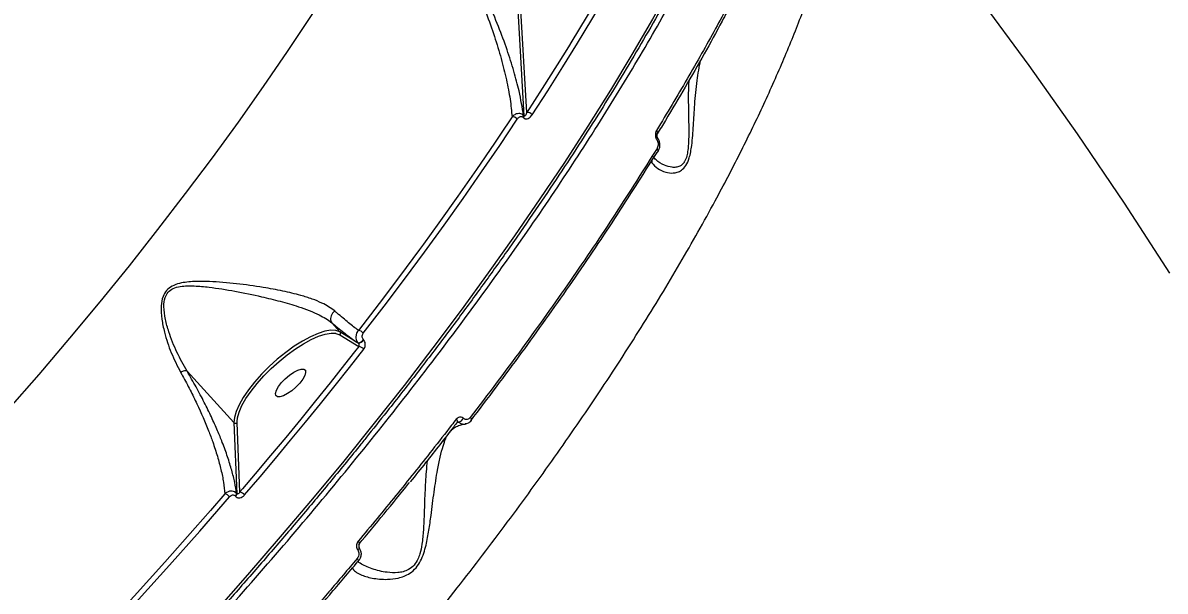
# Model space of a CAD drawing. Header units: millimetres. Extents: x -6028 to 5958, y -6064 to 4137.
# Drawn here: x 1424.5 to 1688.6, y -231.3 to -99.9 of the extents above; entities that cross this region are included whole.
import ezdxf

# ---------------------------------------------------------------- set-up
doc = ezdxf.new("R2010")
doc.units = ezdxf.units.MM
for name, color, linetype in [('DIKOM_ОБЪЕКТ', 7, 'Continuous'), ('DIKOM_РАЗМЕР_ЗОНА', 7, 'Continuous'), ('DIKOM_РАЗМЕР_ОБЪЕКТА', 7, 'Continuous')]:
    doc.layers.add(name, color=color, linetype=linetype)
doc.styles.add('style1', font='arial.ttf', dxfattribs={"width": 0.8})
doc.dimstyles.new('1-50', dxfattribs={"dimtxt": 300, "dimasz": 200, "dimexe": 100, "dimexo": 0, "dimgap": 100, "dimtad": 1, "dimtxsty": 'style1', "dimcen": 200, "dimclrd": 7, "dimclre": 7, "dimclrt": 7, "dimadec": 1, "dimazin": 2, "dimtfac": 1, "dimtmove": 0, "dimatfit": 2, "dimfxl": 0, "dimlwd": 25, "dimlwe": 18, "dimarcsym": 0})

# ---------------------------------------------------------------- blocks, each defined once
blk = doc.blocks.new('*D9')
at = {"layer": 'Defpoints', "color": 0, "transparency": 16777216}
for p in [(-6027.56, 1459.58), (4556.58, 1382.7), (4556.58, -5964.37)]:
    blk.add_point(p, dxfattribs=at)
at = {"layer": 'DIKOM_РАЗМЕР_ЗОНА', "color": 7, "lineweight": 18, "transparency": 16777216}
for p, q in [((-6027.56, 1459.58), (-6027.56, -6064.37)), ((4556.58, 1382.7), (4556.58, -6064.37))]:
    blk.add_line(p, q, dxfattribs=at)
at = {"layer": 'DIKOM_РАЗМЕР_ЗОНА', "color": 7, "lineweight": 25, "transparency": 16777216}
blk.add_line((-5827.56, -5964.37), (4356.58, -5964.37), dxfattribs=at)
at = {"layer": 'DIKOM_РАЗМЕР_ЗОНА', "color": 7, "transparency": 16777216}
for points in [[(-5827.56, -5931.03), (-5827.56, -5997.7), (-6027.56, -5964.37)], [(4356.58, -5931.03), (4356.58, -5997.7), (4556.58, -5964.37)]]:
    blk.add_solid(points, dxfattribs=at)
at = {"layer": 'DIKOM_РАЗМЕР_ЗОНА', "color": 7, "transparency": 16777216, "insert": (157.08, -5711.2), "char_height": 300, "attachment_point": 5, "style": 'style1'}
blk.add_mtext('10600', dxfattribs=at)
blk = doc.blocks.new('*D10')
at = {"layer": 'Defpoints', "color": 0, "transparency": 16777216}
for p in [(1555.59, 4137.49), (5858.35, 4137.49), (1555.59, -4898.38)]:
    blk.add_point(p, dxfattribs=at)
at = {"layer": 'DIKOM_РАЗМЕР_ЗОНА', "color": 7, "lineweight": 18, "transparency": 16777216}
for p, q in [((1555.59, 4137.49), (5958.35, 4137.49)), ((1555.59, -4898.38), (5958.35, -4898.38))]:
    blk.add_line(p, q, dxfattribs=at)
at = {"layer": 'DIKOM_РАЗМЕР_ЗОНА', "color": 7, "lineweight": 25, "transparency": 16777216}
blk.add_line((5858.35, -4698.38), (5858.35, 3937.49), dxfattribs=at)
at = {"layer": 'DIKOM_РАЗМЕР_ЗОНА', "color": 7, "transparency": 16777216}
for points in [[(5825.01, 3937.49), (5891.68, 3937.49), (5858.35, 4137.49)], [(5825.01, -4698.38), (5891.68, -4698.38), (5858.35, -4898.38)]]:
    blk.add_solid(points, dxfattribs=at)
at = {"layer": 'DIKOM_РАЗМЕР_ЗОНА', "color": 7, "transparency": 16777216, "insert": (5605.17, 52.12), "char_height": 300, "attachment_point": 5, "rotation": 90, "style": 'style1'}
blk.add_mtext('9050', dxfattribs=at)
blk = doc.blocks.new('*D11')
at = {"layer": 'Defpoints', "color": 0, "transparency": 16777216}
for p in [(259.43, 2965.58), (1920.55, -3002.33), (4022.59, -3002.33)]:
    blk.add_point(p, dxfattribs=at)
at = {"layer": 'DIKOM_РАЗМЕР_ОБЪЕКТА', "color": 7, "lineweight": 18, "transparency": 16777216}
for p, q in [((259.43, 2965.58), (4122.59, 2965.58)), ((1920.55, -3002.33), (4122.59, -3002.33))]:
    blk.add_line(p, q, dxfattribs=at)
at = {"layer": 'DIKOM_РАЗМЕР_ОБЪЕКТА', "color": 7, "lineweight": 25, "transparency": 16777216}
blk.add_line((4022.59, 2765.58), (4022.59, -2802.33), dxfattribs=at)
at = {"layer": 'DIKOM_РАЗМЕР_ОБЪЕКТА', "color": 7, "transparency": 16777216}
for points in [[(3989.25, 2765.58), (4055.92, 2765.58), (4022.59, 2965.58)], [(3989.25, -2802.33), (4055.92, -2802.33), (4022.59, -3002.33)]]:
    blk.add_solid(points, dxfattribs=at)
at = {"layer": 'DIKOM_РАЗМЕР_ОБЪЕКТА', "color": 7, "transparency": 16777216, "insert": (3769.41, -24.42), "char_height": 300, "attachment_point": 5, "rotation": 90, "style": 'style1'}
blk.add_mtext('6000', dxfattribs=at)
blk = doc.blocks.new('*D12')
at = {"layer": 'Defpoints', "color": 0, "transparency": 16777216}
for p in [(3056.58, 1987.9), (-4027.97, 676.5), (3056.58, -3714.77)]:
    blk.add_point(p, dxfattribs=at)
at = {"layer": 'DIKOM_РАЗМЕР_ОБЪЕКТА', "color": 7, "lineweight": 18, "transparency": 16777216}
for p, q in [((3056.58, 1987.9), (3056.58, -3814.77)), ((-4027.97, 676.5), (-4027.97, -3814.77))]:
    blk.add_line(p, q, dxfattribs=at)
at = {"layer": 'DIKOM_РАЗМЕР_ОБЪЕКТА', "color": 7, "lineweight": 25, "transparency": 16777216}
blk.add_line((-3827.97, -3714.77), (2856.58, -3714.77), dxfattribs=at)
at = {"layer": 'DIKOM_РАЗМЕР_ОБЪЕКТА', "color": 7, "transparency": 16777216}
for points in [[(-3827.97, -3681.44), (-3827.97, -3748.11), (-4027.97, -3714.77)], [(2856.58, -3681.44), (2856.58, -3748.11), (3056.58, -3714.77)]]:
    blk.add_solid(points, dxfattribs=at)
at = {"layer": 'DIKOM_РАЗМЕР_ОБЪЕКТА', "color": 7, "transparency": 16777216, "insert": (20, -3461.6), "char_height": 300, "attachment_point": 5, "style": 'style1'}
blk.add_mtext('7100', dxfattribs=at)

msp = doc.modelspace()

# ---------------------------------------------------------------- linework, layer by layer
at = {"layer": 'DIKOM_ОБЪЕКТ', "color": 7, "linetype": 'Continuous', "lineweight": 15}
for p, q in [((1538.87, -95.576), (1540.341, -121.416)), ((1540.997, -120.644), (1539.574, -95.633)), ((1540.341, -121.416), (1540.264, -121.332)), ((1537.611, -121.616), (1534.79, -125.854)), ((1540.117, -121.714), (1540.193, -121.798)), ((1495.933, -169.261), (1495.938, -169.266)), ((1495.938, -169.266), (1497.805, -171.318)), ((1502.013, -173.942), (1497.805, -171.318)), ((1497.765, -172.013), (1502.146, -174.746)), ((1501.992, -173.92), (1502.013, -173.942)), ((1503.266, -173.172), (1503.245, -173.149)), ((1502.146, -174.746), (1501.207, -175.947)), ((1462.456, -180.418), (1473.303, -192.335)), ((1473.303, -192.335), (1473.966, -208.788)), ((1474.006, -192.394), (1474.004, -192.107)), ((1474.65, -208.377), (1474.006, -192.394)), ((1524.895, -192.283), (1525.315, -192.231)), ((1475.281, -207.638), (1474.65, -208.377)), ((1471.195, -208.787), (1467.867, -212.64)), ((1473.595, -209.304), (1473.66, -209.375)), ((1473.966, -208.788), (1473.9, -208.717))]:
    msp.add_line(p, q, dxfattribs=at)
at = {"layer": 'DIKOM_ОБЪЕКТ', "color": 7, "linetype": 'Continuous', "lineweight": 15, "flags": 128}
for points in [[(1596.371, -45.184), (1593.376, -52.502), (1590.121, -59.957), (1586.611, -67.543), (1582.848, -75.253), (1578.835, -83.082), (1574.575, -91.021), (1570.073, -99.066), (1565.332, -107.209), (1560.356, -115.442), (1555.148, -123.76), (1549.715, -132.155), (1544.059, -140.62), (1538.186, -149.148), (1532.101, -157.732), (1525.809, -166.365), (1519.316, -175.038), (1512.626, -183.746), (1505.745, -192.48), (1498.679, -201.234), (1491.435, -209.999), (1484.017, -218.77), (1476.434, -227.537), (1468.689, -236.294)], [(1514.375, -59.251), (1510.176, -66.897), (1505.735, -74.643), (1501.057, -82.484), (1496.145, -90.412), (1491.005, -98.419), (1485.64, -106.498), (1480.057, -114.641), (1474.259, -122.842), (1468.254, -131.092), (1462.045, -139.383), (1455.64, -147.708), (1449.043, -156.06), (1442.262, -164.43), (1435.302, -172.81), (1428.169, -181.194), (1420.871, -189.572), (1413.415, -197.938), (1405.806, -206.283), (1398.053, -214.599), (1390.163, -222.88), (1382.142, -231.117), (1373.999, -239.302)], [(1621.708, -63.417), (1633.81, -78.666), (1645.607, -94.112), (1657.095, -109.752), (1668.272, -125.581), (1679.132, -141.592), (1689.673, -157.781)], [(1542.259, -121.136), (1545.853, -115.579), (1549.347, -110.056), (1552.742, -104.567), (1556.035, -99.116), (1559.225, -93.705), (1562.311, -88.335), (1565.293, -83.009), (1568.168, -77.728)], [(1563.854, -82.828), (1561.002, -87.921), (1557.923, -93.278), (1554.74, -98.676), (1551.455, -104.114), (1550.625, -105.468)], [(1550.625, -105.468), (1548.069, -109.59), (1544.582, -115.1), (1540.997, -120.644)], [(1503.21, -171.646), (1508.029, -165.378), (1512.748, -159.127), (1517.363, -152.895), (1521.873, -146.686), (1526.276, -140.502), (1530.569, -134.346), (1534.752, -128.22), (1538.821, -122.128)], [(1534.79, -125.854), (1533.551, -127.695), (1529.377, -133.807), (1525.093, -139.95), (1520.7, -146.12), (1517.115, -151.066)], [(1571.213, -126.516), (1571.238, -126.535), (1571.251, -126.563), (1571.251, -126.599), (1571.24, -126.643), (1571.216, -126.693), (1571.181, -126.749), (1571.135, -126.81), (1571.078, -126.876)], [(1517.115, -151.066), (1516.2, -152.316), (1511.595, -158.534), (1506.887, -164.771), (1502.078, -171.025)], [(1497.805, -171.318), (1496.89, -170.999), (1495.721, -170.956), (1494.327, -171.19), (1492.741, -171.696), (1490.998, -172.462), (1489.141, -173.47), (1487.213, -174.696), (1485.258, -176.112), (1483.322, -177.684), (1481.451, -179.377), (1479.688, -181.15), (1478.075, -182.961), (1476.649, -184.77), (1475.444, -186.532), (1474.488, -188.207), (1473.802, -189.757), (1473.404, -191.143), (1473.303, -192.335)], [(1474.004, -192.107), (1474.104, -191.238), (1474.49, -189.893), (1475.155, -188.391), (1476.082, -186.767), (1477.251, -185.058), (1478.633, -183.305), (1480.197, -181.548), (1481.907, -179.829), (1483.721, -178.188), (1485.598, -176.663), (1487.493, -175.29), (1489.363, -174.101), (1491.164, -173.123), (1492.854, -172.38), (1494.392, -171.89), (1495.744, -171.662), (1496.764, -171.686)], [(1496.764, -171.686), (1496.877, -171.704), (1497.765, -172.013)], [(1501.207, -175.947), (1498.856, -178.937), (1495.523, -183.134), (1492.146, -187.335), (1488.728, -191.54), (1485.269, -195.747), (1481.769, -199.956), (1478.229, -204.166), (1475.281, -207.638)], [(1475.754, -209.079), (1479.341, -204.858), (1482.89, -200.638), (1486.398, -196.419), (1489.866, -192.201), (1493.292, -187.987), (1496.676, -183.776), (1500.017, -179.569), (1503.316, -175.367)], [(1489.805, -180.238), (1489.879, -180.75), (1489.672, -181.458), (1489.199, -182.303), (1488.5, -183.217), (1487.631, -184.127), (1486.662, -184.958), (1485.671, -185.644), (1484.74, -186.128), (1483.944, -186.371), (1483.346, -186.354), (1482.996, -186.079), (1482.921, -185.567), (1483.129, -184.859), (1483.602, -184.014), (1484.301, -183.1), (1485.17, -182.19), (1486.139, -181.359), (1487.13, -180.673), (1488.061, -180.189), (1488.857, -179.946), (1489.455, -179.963), (1489.805, -180.238)], [(1524.96, -192.207), (1524.963, -192.203), (1524.999, -192.125), (1525.004, -192.027), (1524.977, -191.913), (1524.919, -191.786), (1524.833, -191.652), (1524.722, -191.516)], [(1528.197, -191.848), (1528.206, -191.836), (1528.236, -191.757), (1528.237, -191.659), (1528.208, -191.546), (1528.15, -191.422), (1528.066, -191.292), (1527.959, -191.16)], [(1413.846, -272.328), (1421.534, -264.581), (1429.121, -256.792), (1436.604, -248.968), (1443.976, -241.112), (1451.232, -233.231), (1458.368, -225.331), (1465.379, -217.415), (1472.259, -209.491)], [(1467.867, -212.64), (1464.33, -216.694), (1457.335, -224.591), (1450.215, -232.475), (1442.975, -240.338), (1435.619, -248.176), (1428.153, -255.984), (1426.353, -257.845)], [(1502.242, -221.24), (1502.247, -221.247), (1502.26, -221.295), (1502.252, -221.357), (1502.222, -221.43), (1502.171, -221.512), (1502.1, -221.602), (1502.012, -221.697), (1501.909, -221.795)], [(1502.301, -220.437), (1502.306, -220.431), (1502.333, -220.364), (1502.329, -220.277), (1502.296, -220.17), (1502.233, -220.05), (1502.143, -219.92), (1502.031, -219.785)], [(1502.062, -224.415), (1502.072, -224.401), (1502.092, -224.334), (1502.084, -224.247), (1502.047, -224.143), (1501.984, -224.026), (1501.896, -223.901), (1501.787, -223.77)], [(1501.952, -224.467), (1502.025, -224.446), (1502.062, -224.415)]]:
    msp.add_lwpolyline(points, dxfattribs=at)
at = {"layer": 'DIKOM_ОБЪЕКТ', "color": 7, "linetype": 'Continuous', "lineweight": 15}
for centre, radius, start, end in [((1539.552, -121.277), 0.714, 322.23911, 355.57541), ((1539.629, -121.361), 0.714, 322.23908, 355.57549), ((1541.19, -122.013), 1.383, 39.3499, 98.01578), ((1537.716, -123.055), 1.443, 40.00973, 94.16935), ((1570.606, -125.253), 0.653, 335.72432, 50.58908), ((1570.703, -129.443), 0.664, 338.50503, 50.08477), ((1570.984, -129.474), 0.398, 291.72505, 327.77393), ((1501.864, -172.758), 1.746, 39.55928, 82.94694), ((1501.895, -172.357), 1.566, 273.55943, 329.59618), ((1501.915, -172.379), 1.566, 273.56605, 329.58052), ((1502.008, -176.417), 1.677, 38.75262, 85.25999), ((1473.688, -191.965), 0.534, 223.9002, 306.56988), ((1524.799, -190.606), 1.705, 287.63391, 334.5749), ((1474.159, -210.367), 2.05, 38.94425, 76.15004), ((1470.558, -210.904), 2.212, 39.72417, 73.24047), ((1472.866, -208.55), 1.048, 314.07121, 350.87788), ((1472.93, -208.622), 1.049, 314.08553, 350.84387)]:
    msp.add_arc(centre, radius, start, end, dxfattribs=at)
for points, knots in [([(1137.812, -491.644), (1140.978, -490.246), (1149.572, -486.451), (1163.985, -479.542), (1181.112, -470.719), (1198.605, -461.074), (1216.375, -450.669), (1234.341, -439.545), (1252.448, -427.734), (1270.668, -415.241), (1288.969, -402.099), (1307.294, -388.356), (1325.557, -374.076), (1343.673, -359.326), (1361.584, -344.147), (1379.255, -328.556), (1396.662, -312.586), (1413.753, -296.292), (1430.45, -279.75), (1446.674, -263.035), (1462.369, -246.199), (1477.499, -229.268), (1492.049, -212.272), (1505.98, -195.264), (1519.228, -178.322), (1531.731, -161.528), (1543.441, -144.933), (1554.323, -128.572), (1564.377, -112.464), (1573.577, -96.66), (1581.883, -81.231), (1589.255, -66.249), (1595.359, -52.444), (1600.337, -39.752), (1604.338, -28.1), (1607.601, -16.868), (1610.115, -6.103), (1611.861, 4.099), (1612.835, 13.712), (1613.083, 21.834), (1612.812, 26.617), (1612.701, 28.566)], [0, 0, 0, 0, 0.0156528, 0.04248985, 0.06941153, 0.0963763, 0.12334105, 0.15026276, 0.17709987, 0.20393689, 0.23085856, 0.25782329, 0.28478808, 0.31170974, 0.3385468, 0.36538389, 0.39230554, 0.4192703, 0.44623507, 0.47315673, 0.49999378, 0.52683087, 0.55375249, 0.58071731, 0.60768201, 0.63460366, 0.66144074, 0.68827776, 0.71519938, 0.74216405, 0.76912881, 0.79605055, 0.82288755, 0.84596662, 0.86916829, 0.89239741, 0.91562643, 0.93882812, 0.96158796, 0.98434806, 1, 1, 1, 1]), ([(1596.563, -45.957), (1596.08, -47.164), (1594.681, -50.667), (1592.186, -56.561), (1589.004, -63.673), (1585.592, -70.901), (1581.955, -78.236), (1578.096, -85.674), (1574.018, -93.208), (1569.723, -100.834), (1565.216, -108.546), (1560.499, -116.338), (1555.576, -124.204), (1550.451, -132.138), (1545.128, -140.135), (1539.61, -148.188), (1533.902, -156.292), (1528.008, -164.44), (1521.934, -172.626), (1515.677, -180.845), (1509.852, -188.339), (1506.039, -193.099), (1504.434, -195.103)], [0, 0, 0, 0, 0.0273282, 0.0792999, 0.1312672, 0.1832298, 0.2351875, 0.2871406, 0.3390895, 0.391035, 0.4429759, 0.4949141, 0.5468486, 0.5987801, 0.650709, 0.702635, 0.7545591, 0.8064809, 0.8584005, 0.9103185, 0.962235, 1, 1, 1, 1]), ([(1229.004, -487.838), (1233.602, -485.233), (1242.805, -480.021), (1256.869, -471.527), (1271.078, -462.568), (1285.61, -452.988), (1300.435, -442.789), (1315.526, -431.973), (1330.639, -420.71), (1346.166, -408.69), (1362.067, -395.897), (1378.286, -382.331), (1394.494, -368.248), (1410.629, -353.674), (1426.632, -338.65), (1442.133, -323.524), (1457.088, -308.351), (1471.47, -293.186), (1485.531, -277.764), (1499.206, -262.127), (1512.435, -246.327), (1524.917, -230.723), (1536.626, -215.366), (1547.556, -200.297), (1557.895, -185.258), (1567.58, -170.304), (1576.559, -155.489), (1584.103, -142.084), (1590.387, -130.052), (1595.607, -119.294), (1600.298, -108.781), (1604.44, -98.552), (1608.016, -88.652), (1611.019, -79.081), (1613.494, -69.811), (1614.652, -63.936), (1615.232, -60.998)], [0, 0, 0, 0, 0.0277652, 0.0555638, 0.0833622, 0.1111275, 0.1400314, 0.1689728, 0.1979142, 0.2268179, 0.2582447, 0.2896958, 0.3211226, 0.3534672, 0.3858385, 0.4181832, 0.449506, 0.480853, 0.5121758, 0.5444126, 0.5766757, 0.6089124, 0.640161, 0.6714336, 0.702682, 0.7348412, 0.7670267, 0.7991857, 0.8241464, 0.849107, 0.874267, 0.8994271, 0.9244696, 0.9495121, 0.9747561, 1, 1, 1, 1]), ([(1522.771, -78.89), (1523.539, -80.267), (1525.074, -83.023), (1527.07, -87.036), (1528.884, -90.962), (1530.791, -95.457), (1532.671, -100.393), (1534.416, -105.689), (1535.808, -110.701), (1536.662, -114.621), (1537.294, -118.294), (1537.485, -120.295), (1537.611, -121.616)], [0, 0, 0, 0, 0.0776035, 0.1552638, 0.2354701, 0.3156962, 0.4385179, 0.5613746, 0.6872813, 0.8131997, 0.8767597, 1, 1, 1, 1]), ([(1540.264, -121.332), (1539.968, -119.483), (1539.457, -116.295), (1538.078, -111.105), (1536.503, -106.139), (1534.522, -100.779), (1532.406, -95.742), (1530.317, -91.218), (1528.356, -87.274), (1526.173, -83.158), (1524.477, -80.272), (1523.629, -78.83)], [0, 0, 0, 0, 0.172164, 0.2969478, 0.421721, 0.5495776, 0.6773933, 0.7569491, 0.8364862, 0.9182754, 1, 1, 1, 1]), ([(1588.158, -94.689), (1587.93, -95.121), (1586.788, -97.282), (1583.546, -103.293), (1578.197, -112.831), (1573.414, -120.773), (1571.02, -124.748)], [0, 0, 0, 0, 0.0441426, 0.2207228, 0.6100167, 1, 1, 1, 1]), ([(1588.311, -95.473), (1587.609, -96.811), (1585.602, -100.639), (1582.055, -107.056), (1577.678, -114.708), (1574.051, -120.863), (1571.817, -124.488), (1571.186, -125.514)], [0, 0, 0, 0, 0.13697497, 0.39200075, 0.64635815, 0.9000023, 1, 1, 1, 1]), ([(1569.939, -132.257), (1570.355, -132.723), (1571.196, -133.666), (1572.963, -134.468), (1574.578, -134.688), (1575.83, -134.468), (1576.842, -133.991), (1577.844, -132.973), (1578.712, -131.003), (1579.154, -128.518), (1579.403, -125.946), (1579.608, -122.786), (1579.857, -118.499), (1580.293, -113.359), (1580.894, -110.088), (1581.177, -108.549)], [0, 0, 0, 0, 0.1046154, 0.2113029, 0.296125, 0.3391108, 0.3829394, 0.4347451, 0.4869986, 0.5573138, 0.608227, 0.6592188, 0.7650718, 0.8894564, 1, 1, 1, 1]), ([(1578.489, -113.251), (1578.484, -113.306), (1578.331, -115.096), (1578.359, -118.546), (1578.47, -123.396), (1578.483, -126.941), (1578.284, -129.336), (1578.031, -130.749), (1577.68, -131.663), (1577.153, -132.501), (1576.486, -133.072), (1575.518, -133.343), (1574.275, -133.318), (1572.656, -132.782), (1571.141, -131.902), (1570.446, -131.08), (1570.227, -130.821)], [0, 0, 0, 0, 0.0049588, 0.1613799, 0.2871777, 0.4121585, 0.4523483, 0.4923857, 0.5404344, 0.5498052, 0.6071952, 0.6574977, 0.7079972, 0.8101848, 0.9401813, 1, 1, 1, 1]), ([(1540.264, -121.332), (1540.18, -121.253), (1539.997, -121.08), (1539.615, -120.903), (1539.127, -120.835), (1538.507, -120.954), (1537.984, -121.248), (1537.697, -121.532), (1537.611, -121.616)], [0, 0, 0, 0, 0.1137209, 0.2493413, 0.4227177, 0.6135038, 0.8848227, 1, 1, 1, 1]), ([(1540.193, -121.798), (1540.26, -121.86), (1540.409, -121.998), (1540.719, -122.105), (1541.114, -122.088), (1541.658, -121.846), (1542.034, -121.471), (1542.236, -121.17), (1542.259, -121.136)], [0, 0, 0, 0, 0.0933885, 0.2087336, 0.3720609, 0.5793214, 0.9536327, 1, 1, 1, 1]), ([(1540.997, -120.644), (1540.93, -120.834), (1540.832, -121.111), (1540.649, -121.365), (1540.528, -121.462), (1540.434, -121.475), (1540.375, -121.449), (1540.352, -121.427), (1540.341, -121.416)], [0, 0, 0, 0, 0.4959209, 0.71977, 0.8702429, 0.9509973, 0.9758909, 1, 1, 1, 1]), ([(1538.821, -122.128), (1538.967, -121.946), (1539.178, -121.683), (1539.544, -121.527), (1539.785, -121.517), (1539.98, -121.587), (1540.075, -121.675), (1540.117, -121.714)], [0, 0, 0, 0, 0.4299999, 0.6257989, 0.7881473, 0.9052752, 1, 1, 1, 1]), ([(1571.02, -124.748), (1570.969, -124.843), (1570.843, -125.079), (1570.745, -125.518), (1570.749, -126.013), (1570.851, -126.483), (1571.002, -126.745), (1571.078, -126.876)], [0, 0, 0, 0, 0.1655201, 0.4120493, 0.6200662, 0.8097058, 1, 1, 1, 1]), ([(1571.213, -125.52), (1571.194, -125.548), (1571.144, -125.62), (1571.088, -125.849), (1571.088, -126.102), (1571.127, -126.3), (1571.18, -126.437), (1571.233, -126.532), (1571.274, -126.583), (1571.294, -126.603), (1571.3, -126.61)], [0, 0, 0, 0, 0.1698901, 0.4311746, 0.6168183, 0.7418634, 0.8304471, 0.8977368, 0.9664343, 1, 1, 1, 1]), ([(1571.247, -126.549), (1571.248, -126.551), (1571.42, -126.755), (1571.634, -127.293), (1571.772, -128.112), (1571.686, -128.959), (1571.44, -129.439), (1571.315, -129.683)], [0, 0, 0, 0, 0.00209564, 0.24232277, 0.48438339, 0.73784689, 1, 1, 1, 1]), ([(1571.129, -128.934), (1567.962, -133.97), (1561.629, -144.044), (1551.146, -159.52), (1540.01, -175.22), (1531.976, -185.847), (1527.959, -191.16)], [0, 0, 0, 0, 0.2485945, 0.497189, 0.7485948, 1, 1, 1, 1]), ([(1571.078, -126.876), (1571.152, -127.004), (1571.3, -127.26), (1571.398, -127.716), (1571.4, -128.193), (1571.302, -128.614), (1571.179, -128.842), (1571.129, -128.934)], [0, 0, 0, 0, 0.1920591, 0.3835846, 0.5901966, 0.8340346, 1, 1, 1, 1]), ([(1528.062, -191.93), (1532.026, -186.687), (1539.953, -176.202), (1551.033, -160.594), (1561.544, -145.091), (1567.936, -134.926), (1571.131, -129.844)], [0, 0, 0, 0, 0.248595, 0.4971897, 0.7485949, 1, 1, 1, 1]), ([(1569.939, -132.257), (1569.954, -132.212), (1570.032, -131.983), (1570.037, -131.746), (1570.041, -131.556)], [0, 0, 0, 0, 0.1957001, 1, 1, 1, 1]), ([(1496.593, -166.519), (1495.681, -165.881), (1494.203, -164.847), (1491.378, -163.73), (1488.375, -162.78), (1484.581, -161.873), (1479.581, -160.954), (1473.848, -160.17), (1468.503, -159.701), (1464.108, -159.649), (1461.184, -159.931), (1459.014, -160.684), (1457.652, -161.717), (1456.729, -163.307), (1456.349, -165.608), (1456.552, -168.417), (1457.32, -172.075), (1458.708, -176.289), (1460.211, -179.222), (1460.97, -180.702)], [0, 0, 0, 0, 0.0742578, 0.1205073, 0.167818, 0.2375791, 0.3094464, 0.4056705, 0.5047066, 0.5602497, 0.6168548, 0.6484782, 0.6753875, 0.7024594, 0.7386866, 0.787111, 0.8368184, 0.9176536, 1, 1, 1, 1]), ([(1462.456, -180.418), (1461.644, -178.989), (1460.008, -176.109), (1458.396, -172.03), (1457.398, -168.459), (1457.002, -165.78), (1457.205, -163.567), (1458.007, -162.091), (1459.286, -161.214), (1461.346, -160.69), (1464.153, -160.667), (1468.363, -161.067), (1473.574, -161.922), (1479.119, -163.062), (1484.051, -164.267), (1487.748, -165.344), (1490.742, -166.406), (1493.504, -167.62), (1495.057, -168.53), (1495.933, -169.261), (1495.933, -169.261)], [0, 0, 0, 0, 0.0824075, 0.1661502, 0.2145566, 0.2637622, 0.2981709, 0.323069, 0.3479526, 0.3781516, 0.4333143, 0.490048, 0.5883886, 0.6890633, 0.7602391, 0.8330634, 0.8795539, 0.9269303, 0.999977, 1, 1, 1, 1]), ([(1496.593, -166.519), (1496.57, -166.537), (1496.379, -166.691), (1496.053, -167.048), (1495.738, -167.64), (1495.607, -168.26), (1495.661, -168.837), (1495.844, -169.122), (1495.933, -169.261)], [0, 0, 0, 0, 0.0259496, 0.2202673, 0.417873, 0.6154864, 0.813059, 1, 1, 1, 1]), ([(1502.078, -171.025), (1501.345, -170.463), (1499.908, -169.359), (1497.92, -167.677), (1496.775, -166.678), (1496.593, -166.519)], [0, 0, 0, 0, 0.4665348, 0.9150166, 1, 1, 1, 1]), ([(1495.938, -169.266), (1496.131, -169.426), (1497.356, -170.441), (1499.561, -172.203), (1501.153, -173.327), (1501.992, -173.92)], [0, 0, 0, 0, 0.08146952, 0.51565676, 1, 1, 1, 1]), ([(1497.765, -172.013), (1497.775, -172.003), (1497.801, -171.977), (1497.857, -171.903), (1497.915, -171.778), (1497.933, -171.611), (1497.9, -171.447), (1497.837, -171.361), (1497.805, -171.318)], [0, 0, 0, 0, 0.0536454, 0.141409, 0.3560551, 0.5706624, 0.7853653, 1, 1, 1, 1]), ([(1502.078, -171.025), (1501.959, -171.178), (1501.701, -171.507), (1501.497, -172.136), (1501.474, -172.8), (1501.629, -173.43), (1501.87, -173.756), (1501.992, -173.92)], [0, 0, 0, 0, 0.1847784, 0.3988097, 0.601261, 0.7990441, 1, 1, 1, 1]), ([(1503.245, -173.149), (1503.182, -173.066), (1503.057, -172.899), (1502.967, -172.574), (1502.961, -172.229), (1503.042, -171.902), (1503.157, -171.727), (1503.21, -171.646)], [0, 0, 0, 0, 0.1950999, 0.3900912, 0.5932599, 0.8111273, 1, 1, 1, 1]), ([(1502.013, -173.942), (1502.039, -173.975), (1502.072, -174.016), (1502.126, -174.117), (1502.174, -174.248), (1502.2, -174.43), (1502.193, -174.604), (1502.161, -174.7), (1502.146, -174.746)], [0, 0, 0, 0, 0.1272433, 0.1626464, 0.3404648, 0.545438, 0.7830893, 1, 1, 1, 1]), ([(1503.316, -175.367), (1503.394, -175.249), (1503.561, -174.996), (1503.682, -174.52), (1503.675, -174.018), (1503.543, -173.541), (1503.358, -173.295), (1503.266, -173.172)], [0, 0, 0, 0, 0.1890629, 0.4045403, 0.6068614, 0.8033806, 1, 1, 1, 1]), ([(1462.454, -180.416), (1462.342, -180.392), (1462.119, -180.344), (1461.643, -180.439), (1461.247, -180.577), (1461.035, -180.673), (1460.97, -180.702)], [0, 0, 0, 0, 0.3252353, 0.6505062, 0.8925533, 1, 1, 1, 1]), ([(1460.97, -180.702), (1461.123, -180.977), (1461.893, -182.36), (1463.192, -184.816), (1465.309, -189.127), (1467.04, -193.15), (1468.517, -197.129), (1469.504, -200.163), (1470.333, -203.274), (1470.93, -206.189), (1471.107, -207.921), (1471.195, -208.787)], [0, 0, 0, 0, 0.0242939, 0.1222473, 0.2202158, 0.4215152, 0.5118866, 0.6322322, 0.7525897, 0.876295, 1, 1, 1, 1]), ([(1473.9, -208.717), (1473.773, -207.885), (1473.518, -206.221), (1472.813, -203.38), (1471.866, -200.291), (1470.746, -197.215), (1469.482, -194.123), (1468.107, -191.051), (1466.453, -187.664), (1464.592, -184.122), (1463.167, -181.651), (1462.454, -180.416)], [0, 0, 0, 0, 0.1183228, 0.2366506, 0.358143, 0.4796261, 0.5712552, 0.6768262, 0.782385, 0.891206, 1, 1, 1, 1]), ([(1462.454, -180.416), (1462.454, -180.416), (1462.454, -180.416), (1462.455, -180.417), (1462.456, -180.418), (1462.456, -180.418)], [0, 0, 0, 0, 0.32764821, 0.67969269, 1, 1, 1, 1]), ([(1524.722, -191.516), (1524.354, -191.992), (1522.514, -194.375), (1517.91, -200.267), (1510.777, -209.212), (1504.947, -216.259), (1502.031, -219.785)], [0, 0, 0, 0, 0.0507699, 0.2538546, 0.6266999, 1, 1, 1, 1]), ([(1524.956, -192.204), (1524.673, -192.574), (1522.291, -195.692), (1518.661, -200.312), (1515.242, -204.568), (1514.043, -206.06)], [0, 0, 0, 0, 0.0804444, 0.6775435, 1, 1, 1, 1]), ([(1526.882, -192.676), (1526.841, -192.681), (1526.298, -192.741), (1525.47, -193.006), (1524.417, -193.461), (1523.636, -194.005), (1523.275, -194.455), (1523.108, -194.664)], [0, 0, 0, 0, 0.0198608, 0.2636387, 0.5132142, 0.7749135, 1, 1, 1, 1]), ([(1526.339, -191.338), (1526.315, -191.319), (1526.171, -191.205), (1525.871, -191.066), (1525.444, -191.045), (1525.033, -191.187), (1524.826, -191.406), (1524.722, -191.516)], [0, 0, 0, 0, 0.0479104, 0.2856017, 0.523639, 0.7617746, 1, 1, 1, 1]), ([(1525.046, -192.141), (1525.041, -192.142), (1525.032, -192.143), (1524.999, -192.152), (1524.967, -192.2), (1524.963, -192.206)], [0, 0, 0, 0, 0.4234705, 0.9319098, 1, 1, 1, 1]), ([(1525.046, -192.142), (1525.085, -192.141), (1525.169, -192.139), (1525.261, -192.186), (1525.308, -192.224), (1525.315, -192.231)], [0, 0, 0, 0, 0.4238382, 0.9035727, 1, 1, 1, 1]), ([(1525.315, -192.231), (1525.357, -192.262), (1525.603, -192.451), (1526.1, -192.691), (1526.564, -192.676), (1526.788, -192.669)], [0, 0, 0, 0, 0.09538362, 0.5632903, 1, 1, 1, 1]), ([(1527.959, -191.16), (1527.855, -191.27), (1527.649, -191.489), (1527.238, -191.631), (1526.81, -191.611), (1526.508, -191.471), (1526.363, -191.357), (1526.339, -191.338)], [0, 0, 0, 0, 0.237813, 0.4755272, 0.7135013, 0.9515126, 1, 1, 1, 1]), ([(1528.188, -191.84), (1528.162, -191.88), (1527.977, -192.163), (1527.5, -192.519), (1526.999, -192.612), (1526.777, -192.653)], [0, 0, 0, 0, 0.0837525, 0.5955085, 1, 1, 1, 1]), ([(1504.434, -195.103), (1503.836, -195.854), (1501.047, -199.358), (1495.902, -205.632), (1489.001, -213.917), (1481.934, -222.203), (1474.725, -230.485), (1467.372, -238.756), (1459.886, -247.01), (1452.259, -255.236), (1446.823, -261.027), (1443.897, -264.063), (1443.594, -264.378)], [0, 0, 0, 0, 0.03249564, 0.15171691, 0.27093487, 0.39015106, 0.50936405, 0.62857538, 0.74778403, 0.86699154, 0.9861977, 1, 1, 1, 1]), ([(1522.244, -196.09), (1522.296, -195.964), (1522.517, -195.432), (1522.849, -194.984), (1523.102, -194.643)], [0, 0, 0, 0, 0.2359917, 1, 1, 1, 1]), ([(1500.599, -225.971), (1500.834, -226.254), (1501.307, -226.823), (1502.781, -227.65), (1505.165, -228.379), (1508.26, -228.686), (1510.874, -228.433), (1512.64, -227.912), (1514.059, -227.207), (1515.414, -226.031), (1516.485, -224.379), (1517.224, -222.559), (1517.883, -220.169), (1518.412, -217.206), (1518.977, -213.052), (1519.57, -208.268), (1520.271, -203.743), (1520.988, -200.236), (1521.638, -197.736), (1522.051, -196.615), (1522.244, -196.09)], [0, 0, 0, 0, 0.0515653, 0.1038944, 0.1938072, 0.2863991, 0.343697, 0.3727613, 0.4024672, 0.4366792, 0.4671095, 0.4964622, 0.5269705, 0.5803769, 0.6349466, 0.7251664, 0.8181214, 0.8802043, 0.9438892, 1, 1, 1, 1]), ([(1522.244, -196.09), (1522.218, -196.123), (1522.101, -196.271), (1521.864, -196.515), (1521.589, -196.64), (1521.454, -196.701)], [0, 0, 0, 0, 0.1286338, 0.5700163, 1, 1, 1, 1]), ([(1517.987, -201.129), (1517.895, -201.974), (1517.652, -204.235), (1517.44, -208.55), (1517.284, -213.151), (1517.135, -217.17), (1516.865, -220.111), (1516.418, -222.387), (1515.828, -224.035), (1514.984, -225.413), (1513.745, -226.376), (1512.43, -226.861), (1510.745, -227.115), (1508.215, -226.982), (1505.19, -226.231), (1502.992, -225.26), (1502.125, -224.597), (1501.952, -224.464)], [0, 0, 0, 0, 0.0708027, 0.1895098, 0.3083097, 0.376746, 0.4449805, 0.4901378, 0.5167385, 0.5516851, 0.5912094, 0.6267123, 0.6623758, 0.7345571, 0.8524721, 0.9704309, 1, 1, 1, 1]), ([(1473.9, -208.717), (1473.839, -208.656), (1473.636, -208.458), (1473.202, -208.241), (1472.583, -208.157), (1471.919, -208.293), (1471.452, -208.561), (1471.231, -208.756), (1471.195, -208.787)], [0, 0, 0, 0, 0.0891661, 0.2936377, 0.489597, 0.7163766, 0.9545769, 1, 1, 1, 1]), ([(1474.65, -208.377), (1474.596, -208.475), (1474.5, -208.647), (1474.327, -208.807), (1474.186, -208.868), (1474.085, -208.863), (1474.019, -208.839), (1473.981, -208.803), (1473.966, -208.788)], [0, 0, 0, 0, 0.3509309, 0.6183262, 0.8029259, 0.879381, 0.9492896, 1, 1, 1, 1]), ([(1502.167, -220.489), (1506.093, -215.779), (1510.088, -210.986), (1513.842, -206.215), (1513.907, -206.133)], [0, 0, 0, 0, 0.9826909, 1, 1, 1, 1]), ([(1472.259, -209.491), (1472.374, -209.379), (1472.578, -209.182), (1472.933, -209.063), (1473.24, -209.072), (1473.461, -209.172), (1473.564, -209.273), (1473.595, -209.304)], [0, 0, 0, 0, 0.3025464, 0.5346247, 0.7254356, 0.9170302, 1, 1, 1, 1]), ([(1473.66, -209.375), (1473.706, -209.421), (1473.867, -209.58), (1474.219, -209.735), (1474.714, -209.744), (1475.267, -209.552), (1475.582, -209.246), (1475.754, -209.079)], [0, 0, 0, 0, 0.0795913, 0.2757219, 0.4707157, 0.710523, 1, 1, 1, 1]), ([(1502.031, -219.785), (1501.997, -219.828), (1501.862, -220.001), (1501.695, -220.362), (1501.619, -220.867), (1501.679, -221.373), (1501.832, -221.654), (1501.909, -221.795)], [0, 0, 0, 0, 0.079595, 0.3195, 0.5498092, 0.7748383, 1, 1, 1, 1]), ([(1501.909, -221.795), (1501.985, -221.934), (1502.136, -222.212), (1502.196, -222.71), (1502.119, -223.206), (1501.953, -223.559), (1501.821, -223.728), (1501.787, -223.77)], [0, 0, 0, 0, 0.2263722, 0.4527472, 0.6823726, 0.9207901, 1, 1, 1, 1]), ([(1502.306, -220.442), (1502.281, -220.47), (1502.227, -220.534), (1502.166, -220.693), (1502.141, -220.87), (1502.155, -221.036), (1502.197, -221.167), (1502.232, -221.219), (1502.246, -221.239)], [0, 0, 0, 0, 0.1692442, 0.3794692, 0.5628307, 0.7241043, 0.888773, 1, 1, 1, 1]), ([(1502.546, -221.955), (1502.545, -221.946), (1502.512, -221.67), (1502.36, -221.438), (1502.213, -221.213)], [0, 0, 0, 0, 0.0323008, 1, 1, 1, 1]), ([(1501.787, -223.77), (1499.624, -226.335), (1493.296, -233.836), (1482.442, -246.271), (1469.05, -261.078), (1455.216, -275.864), (1445.645, -285.648), (1440.859, -290.54)], [0, 0, 0, 0, 0.114455, 0.3347658, 0.5550758, 0.7775381, 1, 1, 1, 1]), ([(1441.164, -291.087), (1445.893, -286.254), (1455.35, -276.586), (1469.113, -261.882), (1482.524, -247.061), (1493.439, -234.557), (1499.793, -227.025), (1501.952, -224.467)], [0, 0, 0, 0, 0.2203108, 0.4406221, 0.6630841, 0.8855465, 1, 1, 1, 1]), ([(1502.559, -221.979), (1502.581, -222.032), (1502.715, -222.35), (1502.688, -223.021), (1502.502, -223.823), (1502.178, -224.223), (1502.038, -224.396)], [0, 0, 0, 0, 0.0664849, 0.4001998, 0.7411586, 1, 1, 1, 1])]:
    msp.add_open_spline(points, degree=3, knots=knots, dxfattribs=at)

# ---------------------------------------------------------------- dimensions: what is measured, and where the dimension line sits
at = {"layer": 'DIKOM_РАЗМЕР_ЗОНА'}
dim = msp.add_linear_dim(base=(5858.345, 4137.494), p1=(1555.593, -4898.379), p2=(1555.593, 4137.494), angle=90, text='9050', dimstyle='1-50', dxfattribs=at)
dim.commit()
dim.dimension.update_dxf_attribs({"geometry": '*D10', "text_midpoint": (5858.345, 52.12), "dimtype": 160})
dim = msp.add_linear_dim(base=(4556.575, -5964.368), p1=(-6027.562, 1459.576), p2=(4556.575, 1382.704), text='10600', dimstyle='1-50', dxfattribs=at)
dim.commit()
dim.dimension.update_dxf_attribs({"geometry": '*D9', "text_midpoint": (157.08, -5964.368), "dimtype": 160})
at = {"layer": 'DIKOM_РАЗМЕР_ОБЪЕКТА'}
dim = msp.add_linear_dim(base=(4022.586, -3002.33), p1=(259.433, 2965.575), p2=(1920.546, -3002.33), angle=90, text='6000', dimstyle='1-50', dxfattribs=at)
dim.commit()
dim.dimension.update_dxf_attribs({"geometry": '*D11', "text_midpoint": (4022.586, -24.423), "dimtype": 160})
dim = msp.add_linear_dim(base=(3056.575, -3714.774), p1=(-4027.972, 676.501), p2=(3056.575, 1987.897), text='7100', dimstyle='1-50', dxfattribs=at)
dim.commit()
dim.dimension.update_dxf_attribs({"geometry": '*D12', "text_midpoint": (20, -3714.774), "dimtype": 160})

doc.saveas('drawing.dxf')
